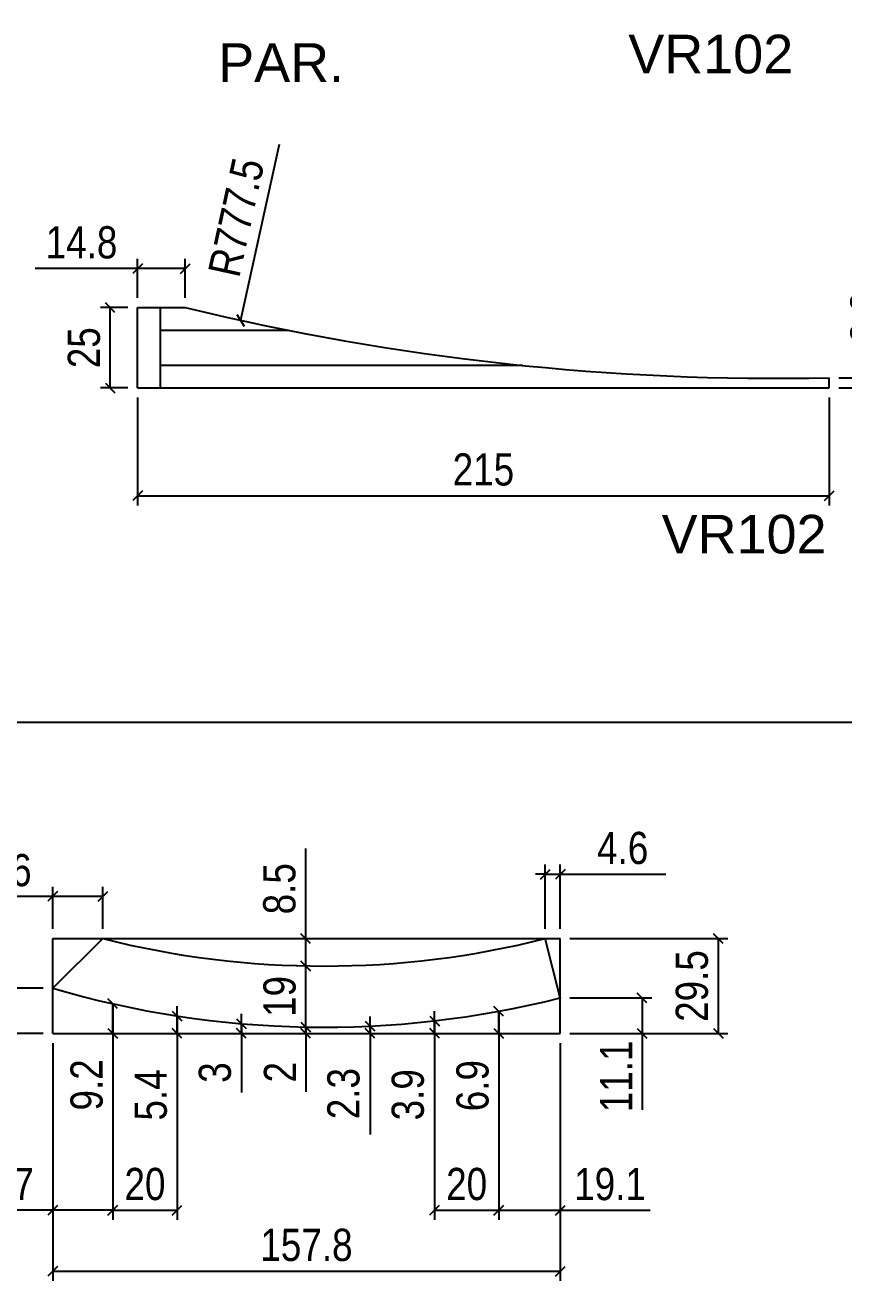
# Model space of a CAD drawing. Extents: x 2815 to 9069, y 548 to 5044.
# Drawn here: x 6633.2 to 6887.7, y 2185.6 to 2576.1 of the extents above; entities that cross this region are included whole.
import ezdxf

# ---------------------------------------------------------------- set-up
doc = ezdxf.new("R2010")
doc.units = 0
for name, color, linetype in [('5', 5, 'Continuous'), ('Cotas', 1, 'Continuous'), ('Painéis', 200, 'Continuous'), ('SARR_2.2x7', 40, 'Continuous')]:
    doc.layers.add(name, color=color, linetype=linetype)
doc.layers.add('Escoras', color=2, linetype='Continuous', lineweight=25)
doc.styles.add('COTA TECNICA-50', font='techl___.ttf', dxfattribs={"height": 10})
doc.styles.get("Standard").update_dxf_attribs({"font": 'arial.ttf'})
doc.dimstyles.new('COTA PAINEL-50', dxfattribs={"dimtxt": 10, "dimasz": 3, "dimexe": 3, "dimexo": 3, "dimgap": 3, "dimtad": 1, "dimdec": 1, "dimzin": 12, "dimdsep": 46, "dimtxsty": 'COTA TECNICA-50', "dimblk1": 'OBLIQUE', "dimblk2": 'OBLIQUE', "dimsah": 1, "dimcen": 0.9, "dimclrd": 4, "dimclre": 4, "dimclrt": 240, "dimadec": 1, "dimazin": 3, "dimtfac": 1, "dimtdec": 1, "dimtmove": 0, "dimatfit": 3, "dimfxl": 1, "dimtolj": 1, "dimtzin": 12, "dimarcsym": 0})

# ---------------------------------------------------------------- blocks, each defined once
blk = doc.blocks.new('_Oblique')
at = {"color": 0, "linetype": 'ByBlock', "lineweight": -2}
blk.add_line((-0.5, -0.5), (0.5, 0.5), dxfattribs=at)
blk = doc.blocks.new('*D456')
at = {"layer": 'Defpoints', "color": 0, "linetype": 'ByBlock', "transparency": 16777216}
for p in [(6641.74, 2262.54), (6799.5, 2262.54), (6799.5, 2188.59)]:
    blk.add_point(p, dxfattribs=at)
at = {"layer": 'Painéis', "color": 4, "linetype": 'ByBlock', "lineweight": -2, "transparency": 16777216}
for p, q in [((6641.74, 2259.54), (6641.74, 2185.59)), ((6799.5, 2259.54), (6799.5, 2185.59)), ((6641.74, 2188.59), (6799.5, 2188.59))]:
    blk.add_line(p, q, dxfattribs=at)
at = {"layer": 'Painéis', "color": 4, "linetype": 'ByBlock', "lineweight": -2, "transparency": 16777216, "xscale": 3, "yscale": 3, "zscale": 3, "rotation": 180}
blk.add_blockref('_Oblique', (6641.74, 2188.59), dxfattribs=at)
at = {"layer": 'Painéis', "color": 4, "linetype": 'ByBlock', "lineweight": -2, "transparency": 16777216, "xscale": 3, "yscale": 3, "zscale": 3}
blk.add_blockref('_Oblique', (6799.5, 2188.59), dxfattribs=at)
at = {"layer": 'Painéis', "color": 240, "linetype": 'ByBlock', "transparency": 16777216, "insert": (6720.62, 2196.72), "char_height": 10, "attachment_point": 5, "style": 'COTA TECNICA-50'}
blk.add_mtext('\\A1;157.8', dxfattribs=at)
blk = doc.blocks.new('*D312')
at = {"layer": 'Defpoints', "color": 0, "linetype": 'ByBlock', "transparency": 16777216}
for p in [(6799.5, 2292.02), (6799.5, 2262.54), (6848.63, 2262.54)]:
    blk.add_point(p, dxfattribs=at)
at = {"layer": 'Painéis', "color": 4, "linetype": 'ByBlock', "lineweight": -2, "transparency": 16777216}
for p, q in [((6802.5, 2292.02), (6851.63, 2292.02)), ((6848.63, 2292.02), (6848.63, 2262.54)), ((6802.5, 2262.54), (6851.63, 2262.54))]:
    blk.add_line(p, q, dxfattribs=at)
at = {"layer": 'Painéis', "color": 4, "linetype": 'ByBlock', "lineweight": -2, "transparency": 16777216, "xscale": 3, "yscale": 3, "zscale": 3}
for p, rotation in [((6848.63, 2292.02), 90), ((6848.63, 2262.54), 270)]:
    blk.add_blockref('_Oblique', p, dxfattribs=dict(at, rotation=rotation))
at = {"layer": 'Painéis', "color": 240, "linetype": 'ByBlock', "transparency": 16777216, "insert": (6840.49, 2277.28), "char_height": 10, "attachment_point": 5, "rotation": 90, "style": 'COTA TECNICA-50'}
blk.add_mtext('\\A1;29.5', dxfattribs=at)
blk = doc.blocks.new('*D313')
at = {"layer": 'Defpoints', "color": 0, "linetype": 'ByBlock', "transparency": 16777216}
for p in [(6641.74, 2276.59), (6627.33, 2262.54), (6641.74, 2262.54)]:
    blk.add_point(p, dxfattribs=at)
at = {"layer": 'Painéis', "color": 4, "linetype": 'ByBlock', "lineweight": -2, "transparency": 16777216}
for p, q in [((6638.74, 2276.59), (6624.33, 2276.59)), ((6627.33, 2276.59), (6627.33, 2262.54)), ((6638.74, 2262.54), (6624.33, 2262.54)), ((6627.33, 2262.54), (6627.33, 2234.72))]:
    blk.add_line(p, q, dxfattribs=at)
at = {"layer": 'Painéis', "color": 4, "linetype": 'ByBlock', "lineweight": -2, "transparency": 16777216, "xscale": 3, "yscale": 3, "zscale": 3}
for p, rotation in [((6627.33, 2276.59), 90), ((6627.33, 2262.54), 270)]:
    blk.add_blockref('_Oblique', p, dxfattribs=dict(at, rotation=rotation))
at = {"layer": 'Painéis', "color": 240, "linetype": 'ByBlock', "transparency": 16777216, "insert": (6619.26, 2247.13), "char_height": 10, "attachment_point": 5, "rotation": 90, "style": 'COTA TECNICA-50'}
blk.add_mtext('\\A1;14.1', dxfattribs=at)
blk = doc.blocks.new('*D314')
at = {"layer": 'Defpoints', "color": 0, "linetype": 'ByBlock', "transparency": 16777216}
for p in [(6799.5, 2273.6), (6799.5, 2262.54), (6824.95, 2262.54)]:
    blk.add_point(p, dxfattribs=at)
at = {"layer": 'Painéis', "color": 4, "linetype": 'ByBlock', "lineweight": -2, "transparency": 16777216}
for p, q in [((6802.5, 2273.6), (6827.95, 2273.6)), ((6824.95, 2273.6), (6824.95, 2262.54)), ((6802.5, 2262.54), (6827.95, 2262.54)), ((6824.95, 2262.54), (6824.95, 2238.82))]:
    blk.add_line(p, q, dxfattribs=at)
at = {"layer": 'Painéis', "color": 4, "linetype": 'ByBlock', "lineweight": -2, "transparency": 16777216, "xscale": 3, "yscale": 3, "zscale": 3}
for p, rotation in [((6824.95, 2273.6), 90), ((6824.95, 2262.54), 270)]:
    blk.add_blockref('_Oblique', p, dxfattribs=dict(at, rotation=rotation))
at = {"layer": 'Painéis', "color": 240, "linetype": 'ByBlock', "transparency": 16777216, "insert": (6816.89, 2249.18), "char_height": 10, "attachment_point": 5, "rotation": 90, "style": 'COTA TECNICA-50'}
blk.add_mtext('\\A1;11.1', dxfattribs=at)
blk = doc.blocks.new('*D315')
at = {"layer": 'Defpoints', "color": 0, "linetype": 'ByBlock', "transparency": 16777216}
for p in [(6641.74, 2305.15), (6641.74, 2292.02), (6657.36, 2292.02)]:
    blk.add_point(p, dxfattribs=at)
at = {"layer": 'Painéis', "color": 4, "linetype": 'ByBlock', "lineweight": -2, "transparency": 16777216}
for p, q in [((6641.74, 2295.02), (6641.74, 2308.15)), ((6657.36, 2295.02), (6657.36, 2308.15)), ((6641.74, 2305.15), (6609.3, 2305.15)), ((6657.36, 2305.15), (6641.74, 2305.15))]:
    blk.add_line(p, q, dxfattribs=at)
at = {"layer": 'Painéis', "color": 4, "linetype": 'ByBlock', "lineweight": -2, "transparency": 16777216, "xscale": 3, "yscale": 3, "zscale": 3, "rotation": 180}
blk.add_blockref('_Oblique', (6641.74, 2305.15), dxfattribs=at)
at = {"layer": 'Painéis', "color": 4, "linetype": 'ByBlock', "lineweight": -2, "transparency": 16777216, "xscale": 3, "yscale": 3, "zscale": 3}
blk.add_blockref('_Oblique', (6657.36, 2305.15), dxfattribs=at)
at = {"layer": 'Painéis', "color": 240, "linetype": 'ByBlock', "transparency": 16777216, "insert": (6624.02, 2313.26), "char_height": 10, "attachment_point": 5, "style": 'COTA TECNICA-50'}
blk.add_mtext('\\A1;15.6', dxfattribs=at)
blk = doc.blocks.new('*D316')
at = {"layer": 'Defpoints', "color": 0, "linetype": 'ByBlock', "transparency": 16777216}
for p in [(6799.5, 2312.04), (6794.85, 2292.02), (6799.5, 2292.02)]:
    blk.add_point(p, dxfattribs=at)
at = {"layer": 'Painéis', "color": 4, "linetype": 'ByBlock', "lineweight": -2, "transparency": 16777216}
for p, q in [((6794.85, 2312.04), (6791.85, 2312.04)), ((6794.85, 2295.02), (6794.85, 2315.04)), ((6794.85, 2312.04), (6799.5, 2312.04)), ((6799.5, 2295.02), (6799.5, 2315.04)), ((6799.5, 2312.04), (6832.36, 2312.04))]:
    blk.add_line(p, q, dxfattribs=at)
at = {"layer": 'Painéis', "color": 4, "linetype": 'ByBlock', "lineweight": -2, "transparency": 16777216, "xscale": 3, "yscale": 3, "zscale": 3}
blk.add_blockref('_Oblique', (6794.85, 2312.04), dxfattribs=at)
at = {"layer": 'Painéis', "color": 4, "linetype": 'ByBlock', "lineweight": -2, "transparency": 16777216, "xscale": 3, "yscale": 3, "zscale": 3, "rotation": 180}
blk.add_blockref('_Oblique', (6799.5, 2312.04), dxfattribs=at)
at = {"layer": 'Painéis', "color": 240, "linetype": 'ByBlock', "transparency": 16777216, "insert": (6818.93, 2320.14), "char_height": 10, "attachment_point": 5, "style": 'COTA TECNICA-50'}
blk.add_mtext('\\A1;4.6', dxfattribs=at)
blk = doc.blocks.new('*D317')
at = {"layer": 'Defpoints', "color": 0, "linetype": 'ByBlock', "transparency": 16777216}
for p in [(6641.74, 2262.54), (6660.42, 2262.54), (6641.74, 2207.55)]:
    blk.add_point(p, dxfattribs=at)
at = {"layer": 'Painéis', "color": 4, "linetype": 'ByBlock', "lineweight": -2, "transparency": 16777216}
for p, q in [((6641.74, 2259.54), (6641.74, 2204.55)), ((6660.42, 2259.54), (6660.42, 2204.55)), ((6641.74, 2207.55), (6610.71, 2207.55)), ((6660.42, 2207.55), (6641.74, 2207.55))]:
    blk.add_line(p, q, dxfattribs=at)
at = {"layer": 'Painéis', "color": 4, "linetype": 'ByBlock', "lineweight": -2, "transparency": 16777216, "xscale": 3, "yscale": 3, "zscale": 3, "rotation": 180}
blk.add_blockref('_Oblique', (6641.74, 2207.55), dxfattribs=at)
at = {"layer": 'Painéis', "color": 4, "linetype": 'ByBlock', "lineweight": -2, "transparency": 16777216, "xscale": 3, "yscale": 3, "zscale": 3}
blk.add_blockref('_Oblique', (6660.42, 2207.55), dxfattribs=at)
at = {"layer": 'Painéis', "color": 240, "linetype": 'ByBlock', "transparency": 16777216, "insert": (6624.72, 2215.64), "char_height": 10, "attachment_point": 5, "style": 'COTA TECNICA-50'}
blk.add_mtext('\\A1;18.7', dxfattribs=at)
blk = doc.blocks.new('*D318')
at = {"layer": 'Defpoints', "color": 0, "linetype": 'ByBlock', "transparency": 16777216}
for p in [(6660.42, 2262.54), (6680.42, 2262.54), (6680.42, 2207.55)]:
    blk.add_point(p, dxfattribs=at)
at = {"layer": 'Painéis', "color": 4, "linetype": 'ByBlock', "lineweight": -2, "transparency": 16777216}
for p, q in [((6660.42, 2259.54), (6660.42, 2204.55)), ((6680.42, 2259.54), (6680.42, 2204.55)), ((6660.42, 2207.55), (6680.42, 2207.55))]:
    blk.add_line(p, q, dxfattribs=at)
at = {"layer": 'Painéis', "color": 4, "linetype": 'ByBlock', "lineweight": -2, "transparency": 16777216, "xscale": 3, "yscale": 3, "zscale": 3, "rotation": 180}
blk.add_blockref('_Oblique', (6660.42, 2207.55), dxfattribs=at)
at = {"layer": 'Painéis', "color": 4, "linetype": 'ByBlock', "lineweight": -2, "transparency": 16777216, "xscale": 3, "yscale": 3, "zscale": 3}
blk.add_blockref('_Oblique', (6680.42, 2207.55), dxfattribs=at)
at = {"layer": 'Painéis', "color": 240, "linetype": 'ByBlock', "transparency": 16777216, "insert": (6670.42, 2215.65), "char_height": 10, "attachment_point": 5, "style": 'COTA TECNICA-50'}
blk.add_mtext('\\A1;20', dxfattribs=at)
blk = doc.blocks.new('*D319')
at = {"layer": 'Defpoints', "color": 0, "linetype": 'ByBlock', "transparency": 16777216}
for p in [(6780.42, 2262.54), (6799.5, 2262.54), (6799.5, 2207.55)]:
    blk.add_point(p, dxfattribs=at)
at = {"layer": 'Painéis', "color": 4, "linetype": 'ByBlock', "lineweight": -2, "transparency": 16777216}
for p, q in [((6780.42, 2259.54), (6780.42, 2204.55)), ((6799.5, 2259.54), (6799.5, 2204.55)), ((6780.42, 2207.55), (6799.5, 2207.55)), ((6799.5, 2207.55), (6827.52, 2207.55))]:
    blk.add_line(p, q, dxfattribs=at)
at = {"layer": 'Painéis', "color": 4, "linetype": 'ByBlock', "lineweight": -2, "transparency": 16777216, "xscale": 3, "yscale": 3, "zscale": 3, "rotation": 180}
blk.add_blockref('_Oblique', (6780.42, 2207.55), dxfattribs=at)
at = {"layer": 'Painéis', "color": 4, "linetype": 'ByBlock', "lineweight": -2, "transparency": 16777216, "xscale": 3, "yscale": 3, "zscale": 3}
blk.add_blockref('_Oblique', (6799.5, 2207.55), dxfattribs=at)
at = {"layer": 'Painéis', "color": 240, "linetype": 'ByBlock', "transparency": 16777216, "insert": (6815.01, 2215.64), "char_height": 10, "attachment_point": 5, "style": 'COTA TECNICA-50'}
blk.add_mtext('\\A1;19.1', dxfattribs=at)
blk = doc.blocks.new('*D320')
at = {"layer": 'Defpoints', "color": 0, "linetype": 'ByBlock', "transparency": 16777216}
for p in [(6760.42, 2262.54), (6780.42, 2262.54), (6780.42, 2207.55)]:
    blk.add_point(p, dxfattribs=at)
at = {"layer": 'Painéis', "color": 4, "linetype": 'ByBlock', "lineweight": -2, "transparency": 16777216}
for p, q in [((6760.42, 2259.54), (6760.42, 2204.55)), ((6780.42, 2259.54), (6780.42, 2204.55)), ((6760.42, 2207.55), (6780.42, 2207.55))]:
    blk.add_line(p, q, dxfattribs=at)
at = {"layer": 'Painéis', "color": 4, "linetype": 'ByBlock', "lineweight": -2, "transparency": 16777216, "xscale": 3, "yscale": 3, "zscale": 3, "rotation": 180}
blk.add_blockref('_Oblique', (6760.42, 2207.55), dxfattribs=at)
at = {"layer": 'Painéis', "color": 4, "linetype": 'ByBlock', "lineweight": -2, "transparency": 16777216, "xscale": 3, "yscale": 3, "zscale": 3}
blk.add_blockref('_Oblique', (6780.42, 2207.55), dxfattribs=at)
at = {"layer": 'Painéis', "color": 240, "linetype": 'ByBlock', "transparency": 16777216, "insert": (6770.42, 2215.65), "char_height": 10, "attachment_point": 5, "style": 'COTA TECNICA-50'}
blk.add_mtext('\\A1;20', dxfattribs=at)
blk = doc.blocks.new('*D321')
at = {"layer": 'Defpoints', "color": 0, "linetype": 'ByBlock', "transparency": 16777216}
for p in [(6660.42, 2271.76), (6660.42, 2262.54), (6660.42, 2262.54)]:
    blk.add_point(p, dxfattribs=at)
at = {"layer": 'Painéis', "color": 4, "linetype": 'ByBlock', "lineweight": -2, "transparency": 16777216}
for p, q in [((6660.42, 2271.76), (6660.42, 2262.54)), ((6663.42, 2271.76), (6663.42, 2271.76)), ((6660.42, 2262.54), (6660.42, 2233.52)), ((6663.42, 2262.54), (6663.42, 2262.54))]:
    blk.add_line(p, q, dxfattribs=at)
at = {"layer": 'Painéis', "color": 4, "linetype": 'ByBlock', "lineweight": -2, "transparency": 16777216, "xscale": 3, "yscale": 3, "zscale": 3}
for p, rotation in [((6660.42, 2271.76), 90), ((6660.42, 2262.54), 270)]:
    blk.add_blockref('_Oblique', p, dxfattribs=dict(at, rotation=rotation))
at = {"layer": 'Painéis', "color": 240, "linetype": 'ByBlock', "transparency": 16777216, "insert": (6652.33, 2246.53), "char_height": 10, "attachment_point": 5, "rotation": 90, "style": 'COTA TECNICA-50'}
blk.add_mtext('\\A1;9.2', dxfattribs=at)
blk = doc.blocks.new('*D322')
at = {"layer": 'Defpoints', "color": 0, "linetype": 'ByBlock', "transparency": 16777216}
for p in [(6680.42, 2267.98), (6680.39, 2262.54), (6680.42, 2262.54)]:
    blk.add_point(p, dxfattribs=at)
at = {"layer": 'Painéis', "color": 4, "linetype": 'ByBlock', "lineweight": -2, "transparency": 16777216}
for p, q in [((6680.39, 2267.98), (6680.39, 2270.98)), ((6677.42, 2267.98), (6677.39, 2267.98)), ((6680.39, 2267.98), (6680.39, 2262.54)), ((6677.42, 2262.54), (6677.39, 2262.54)), ((6680.39, 2262.54), (6680.39, 2230.28))]:
    blk.add_line(p, q, dxfattribs=at)
at = {"layer": 'Painéis', "color": 4, "linetype": 'ByBlock', "lineweight": -2, "transparency": 16777216, "xscale": 3, "yscale": 3, "zscale": 3}
for p, rotation in [((6680.39, 2267.98), 270), ((6680.39, 2262.54), 90)]:
    blk.add_blockref('_Oblique', p, dxfattribs=dict(at, rotation=rotation))
at = {"layer": 'Painéis', "color": 240, "linetype": 'ByBlock', "transparency": 16777216, "insert": (6672.28, 2243.41), "char_height": 10, "attachment_point": 5, "rotation": 90, "style": 'COTA TECNICA-50'}
blk.add_mtext('\\A1;5.4', dxfattribs=at)
blk = doc.blocks.new('*D323')
at = {"layer": 'Defpoints', "color": 0, "linetype": 'ByBlock', "transparency": 16777216}
for p in [(6700.42, 2265.59), (6700.42, 2262.54), (6700.42, 2262.54)]:
    blk.add_point(p, dxfattribs=at)
at = {"layer": 'Painéis', "color": 4, "linetype": 'ByBlock', "lineweight": -2, "transparency": 16777216}
for p, q in [((6700.42, 2265.59), (6700.42, 2268.59)), ((6700.42, 2265.59), (6700.42, 2262.54)), ((6703.42, 2265.59), (6703.42, 2265.59)), ((6700.42, 2262.54), (6700.42, 2244.21)), ((6703.42, 2262.54), (6703.42, 2262.54))]:
    blk.add_line(p, q, dxfattribs=at)
at = {"layer": 'Painéis', "color": 4, "linetype": 'ByBlock', "lineweight": -2, "transparency": 16777216, "xscale": 3, "yscale": 3, "zscale": 3}
for p, rotation in [((6700.42, 2265.59), 270), ((6700.42, 2262.54), 90)]:
    blk.add_blockref('_Oblique', p, dxfattribs=dict(at, rotation=rotation))
at = {"layer": 'Painéis', "color": 240, "linetype": 'ByBlock', "transparency": 16777216, "insert": (6692.2, 2250.37), "char_height": 10, "attachment_point": 5, "rotation": 90, "style": 'COTA TECNICA-50'}
blk.add_mtext('\\A1;3', dxfattribs=at)
blk = doc.blocks.new('*D324')
at = {"layer": 'Defpoints', "color": 0, "linetype": 'ByBlock', "transparency": 16777216}
for p in [(6720.39, 2262.54), (6720.42, 2264.54), (6720.42, 2262.54)]:
    blk.add_point(p, dxfattribs=at)
at = {"layer": 'Painéis', "color": 4, "linetype": 'ByBlock', "lineweight": -2, "transparency": 16777216}
for p, q in [((6720.39, 2264.54), (6720.39, 2267.54)), ((6717.42, 2264.54), (6717.39, 2264.54)), ((6717.42, 2262.54), (6717.39, 2262.54)), ((6720.39, 2264.54), (6720.39, 2262.54)), ((6720.39, 2262.54), (6720.39, 2244.43))]:
    blk.add_line(p, q, dxfattribs=at)
at = {"layer": 'Painéis', "color": 4, "linetype": 'ByBlock', "lineweight": -2, "transparency": 16777216, "xscale": 3, "yscale": 3, "zscale": 3}
for p, rotation in [((6720.39, 2264.54), 270), ((6720.39, 2262.54), 90)]:
    blk.add_blockref('_Oblique', p, dxfattribs=dict(at, rotation=rotation))
at = {"layer": 'Painéis', "color": 240, "linetype": 'ByBlock', "transparency": 16777216, "insert": (6712.39, 2250.48), "char_height": 10, "attachment_point": 5, "rotation": 90, "style": 'COTA TECNICA-50'}
blk.add_mtext('\\A1;2', dxfattribs=at)
blk = doc.blocks.new('*D325')
at = {"layer": 'Defpoints', "color": 0, "linetype": 'ByBlock', "transparency": 16777216}
for p in [(6740.42, 2264.83), (6740.39, 2262.54), (6740.42, 2262.54)]:
    blk.add_point(p, dxfattribs=at)
at = {"layer": 'Painéis', "color": 4, "linetype": 'ByBlock', "lineweight": -2, "transparency": 16777216}
for p, q in [((6737.42, 2264.83), (6737.39, 2264.83)), ((6740.39, 2264.83), (6740.39, 2267.83)), ((6740.39, 2264.83), (6740.39, 2262.54)), ((6737.42, 2262.54), (6737.39, 2262.54)), ((6740.39, 2262.54), (6740.39, 2231.11))]:
    blk.add_line(p, q, dxfattribs=at)
at = {"layer": 'Painéis', "color": 4, "linetype": 'ByBlock', "lineweight": -2, "transparency": 16777216, "xscale": 3, "yscale": 3, "zscale": 3}
for p, rotation in [((6740.39, 2264.83), 270), ((6740.39, 2262.54), 90)]:
    blk.add_blockref('_Oblique', p, dxfattribs=dict(at, rotation=rotation))
at = {"layer": 'Painéis', "color": 240, "linetype": 'ByBlock', "transparency": 16777216, "insert": (6732.17, 2243.82), "char_height": 10, "attachment_point": 5, "rotation": 90, "style": 'COTA TECNICA-50'}
blk.add_mtext('\\A1;2.3', dxfattribs=at)
blk = doc.blocks.new('*D326')
at = {"layer": 'Defpoints', "color": 0, "linetype": 'ByBlock', "transparency": 16777216}
for p in [(6760.42, 2266.45), (6760.42, 2262.54), (6760.43, 2262.54)]:
    blk.add_point(p, dxfattribs=at)
at = {"layer": 'Painéis', "color": 4, "linetype": 'ByBlock', "lineweight": -2, "transparency": 16777216}
for p, q in [((6760.43, 2266.45), (6760.43, 2269.45)), ((6760.43, 2266.45), (6760.43, 2262.54)), ((6763.42, 2266.45), (6763.43, 2266.45)), ((6760.43, 2262.54), (6760.43, 2230.41)), ((6763.42, 2262.54), (6763.43, 2262.54))]:
    blk.add_line(p, q, dxfattribs=at)
at = {"layer": 'Painéis', "color": 4, "linetype": 'ByBlock', "lineweight": -2, "transparency": 16777216, "xscale": 3, "yscale": 3, "zscale": 3}
for p, rotation in [((6760.43, 2266.45), 270), ((6760.43, 2262.54), 90)]:
    blk.add_blockref('_Oblique', p, dxfattribs=dict(at, rotation=rotation))
at = {"layer": 'Painéis', "color": 240, "linetype": 'ByBlock', "transparency": 16777216, "insert": (6752.18, 2243.47), "char_height": 10, "attachment_point": 5, "rotation": 90, "style": 'COTA TECNICA-50'}
blk.add_mtext('\\A1;3.9', dxfattribs=at)
blk = doc.blocks.new('*D327')
at = {"layer": 'Defpoints', "color": 0, "linetype": 'ByBlock', "transparency": 16777216}
for p in [(6780.42, 2269.44), (6780.42, 2262.54), (6780.42, 2262.54)]:
    blk.add_point(p, dxfattribs=at)
at = {"layer": 'Painéis', "color": 4, "linetype": 'ByBlock', "lineweight": -2, "transparency": 16777216}
for p, q in [((6780.42, 2269.44), (6780.42, 2262.54)), ((6783.42, 2269.44), (6783.42, 2269.44)), ((6780.42, 2262.54), (6780.42, 2233.06)), ((6783.42, 2262.54), (6783.42, 2262.54))]:
    blk.add_line(p, q, dxfattribs=at)
at = {"layer": 'Painéis', "color": 4, "linetype": 'ByBlock', "lineweight": -2, "transparency": 16777216, "xscale": 3, "yscale": 3, "zscale": 3}
for p, rotation in [((6780.42, 2269.44), 90), ((6780.42, 2262.54), 270)]:
    blk.add_blockref('_Oblique', p, dxfattribs=dict(at, rotation=rotation))
at = {"layer": 'Painéis', "color": 240, "linetype": 'ByBlock', "transparency": 16777216, "insert": (6772.29, 2246.3), "char_height": 10, "attachment_point": 5, "rotation": 90, "style": 'COTA TECNICA-50'}
blk.add_mtext('\\A1;6.9', dxfattribs=at)
blk = doc.blocks.new('*D329')
at = {"layer": 'Defpoints', "color": 0, "linetype": 'ByBlock', "transparency": 16777216}
for p in [(6720.39, 2283.54), (6720.78, 2283.54), (6720.42, 2264.54)]:
    blk.add_point(p, dxfattribs=at)
at = {"layer": 'Painéis', "color": 4, "linetype": 'ByBlock', "lineweight": -2, "transparency": 16777216}
for p, q in [((6717.78, 2283.54), (6717.39, 2283.54)), ((6720.39, 2264.54), (6720.39, 2283.54)), ((6717.42, 2264.54), (6717.39, 2264.54))]:
    blk.add_line(p, q, dxfattribs=at)
at = {"layer": 'Painéis', "color": 4, "linetype": 'ByBlock', "lineweight": -2, "transparency": 16777216, "xscale": 3, "yscale": 3, "zscale": 3}
for p, rotation in [((6720.39, 2283.54), 90), ((6720.39, 2264.54), 270)]:
    blk.add_blockref('_Oblique', p, dxfattribs=dict(at, rotation=rotation))
at = {"layer": 'Painéis', "color": 240, "linetype": 'ByBlock', "transparency": 16777216, "insert": (6712.31, 2274.04), "char_height": 10, "attachment_point": 5, "rotation": 90, "style": 'COTA TECNICA-50'}
blk.add_mtext('\\A1;19', dxfattribs=at)
blk = doc.blocks.new('*D330')
at = {"layer": 'Defpoints', "color": 0, "linetype": 'ByBlock', "transparency": 16777216}
for p in [(6720.39, 2292.02), (6720.39, 2292.02), (6720.39, 2283.54)]:
    blk.add_point(p, dxfattribs=at)
at = {"layer": 'Painéis', "color": 4, "linetype": 'ByBlock', "lineweight": -2, "transparency": 16777216}
for p, q in [((6720.39, 2292.02), (6720.39, 2320.03)), ((6720.39, 2283.54), (6720.39, 2292.02)), ((6723.39, 2292.02), (6723.39, 2292.02)), ((6723.39, 2283.54), (6723.39, 2283.54))]:
    blk.add_line(p, q, dxfattribs=at)
at = {"layer": 'Painéis', "color": 4, "linetype": 'ByBlock', "lineweight": -2, "transparency": 16777216, "xscale": 3, "yscale": 3, "zscale": 3}
for p, rotation in [((6720.39, 2292.02), 90), ((6720.39, 2283.54), 270)]:
    blk.add_blockref('_Oblique', p, dxfattribs=dict(at, rotation=rotation))
at = {"layer": 'Painéis', "color": 240, "linetype": 'ByBlock', "transparency": 16777216, "insert": (6712.25, 2307.53), "char_height": 10, "attachment_point": 5, "rotation": 90, "style": 'COTA TECNICA-50'}
blk.add_mtext('\\A1;8.5', dxfattribs=at)
blk = doc.blocks.new('*D162')
at = {"layer": 'Cotas', "color": 4, "linetype": 'ByBlock', "lineweight": -2, "transparency": 16777216}
for p, q in [((6668.13, 2460.26), (6668.13, 2426.74)), ((6883.13, 2460.26), (6883.13, 2426.74)), ((6668.13, 2429.74), (6883.13, 2429.74))]:
    blk.add_line(p, q, dxfattribs=at)
at = {"layer": 'Defpoints', "color": 0, "linetype": 'ByBlock', "transparency": 16777216}
for p in [(6668.13, 2463.26), (6883.13, 2463.26), (6883.13, 2429.74)]:
    blk.add_point(p, dxfattribs=at)
at = {"layer": 'Cotas', "color": 4, "linetype": 'ByBlock', "lineweight": -2, "transparency": 16777216, "xscale": 3, "yscale": 3, "zscale": 3, "rotation": 180}
blk.add_blockref('_Oblique', (6668.13, 2429.74), dxfattribs=at)
at = {"layer": 'Cotas', "color": 4, "linetype": 'ByBlock', "lineweight": -2, "transparency": 16777216, "xscale": 3, "yscale": 3, "zscale": 3}
blk.add_blockref('_Oblique', (6883.13, 2429.74), dxfattribs=at)
at = {"layer": 'Cotas', "color": 240, "linetype": 'ByBlock', "transparency": 16777216, "insert": (6775.63, 2437.85), "char_height": 10, "attachment_point": 5, "style": 'COTA TECNICA-50'}
blk.add_mtext('\\A1;215', dxfattribs=at)
blk = doc.blocks.new('*D163')
at = {"layer": 'Cotas', "color": 4, "linetype": 'ByBlock', "lineweight": -2, "transparency": 16777216}
for p, q in [((6665.13, 2488.26), (6656.6, 2488.26)), ((6659.6, 2463.26), (6659.6, 2488.26)), ((6665.13, 2463.26), (6656.6, 2463.26))]:
    blk.add_line(p, q, dxfattribs=at)
at = {"layer": 'Defpoints', "color": 0, "linetype": 'ByBlock', "transparency": 16777216}
for p in [(6659.6, 2488.26), (6668.13, 2488.26), (6668.13, 2463.26)]:
    blk.add_point(p, dxfattribs=at)
at = {"layer": 'Cotas', "color": 4, "linetype": 'ByBlock', "lineweight": -2, "transparency": 16777216, "xscale": 3, "yscale": 3, "zscale": 3}
for p, rotation in [((6659.6, 2488.26), 90), ((6659.6, 2463.26), 270)]:
    blk.add_blockref('_Oblique', p, dxfattribs=dict(at, rotation=rotation))
at = {"layer": 'Cotas', "color": 240, "linetype": 'ByBlock', "transparency": 16777216, "insert": (6651.49, 2475.76), "char_height": 10, "attachment_point": 5, "rotation": 90, "style": 'COTA TECNICA-50'}
blk.add_mtext('\\A1;25', dxfattribs=at)
blk = doc.blocks.new('*D164')
at = {"layer": 'Cotas', "color": 4, "linetype": 'ByBlock', "lineweight": -2, "transparency": 16777216}
for p, q in [((6668.13, 2491.26), (6668.13, 2503.37)), ((6682.96, 2491.26), (6682.96, 2503.37)), ((6668.13, 2500.37), (6636.25, 2500.37)), ((6682.96, 2500.37), (6668.13, 2500.37))]:
    blk.add_line(p, q, dxfattribs=at)
at = {"layer": 'Defpoints', "color": 0, "linetype": 'ByBlock', "transparency": 16777216}
for p in [(6682.96, 2500.37), (6668.13, 2488.26), (6682.96, 2488.26)]:
    blk.add_point(p, dxfattribs=at)
at = {"layer": 'Cotas', "color": 4, "linetype": 'ByBlock', "lineweight": -2, "transparency": 16777216, "xscale": 3, "yscale": 3, "zscale": 3, "rotation": 180}
blk.add_blockref('_Oblique', (6668.13, 2500.37), dxfattribs=at)
at = {"layer": 'Cotas', "color": 4, "linetype": 'ByBlock', "lineweight": -2, "transparency": 16777216, "xscale": 3, "yscale": 3, "zscale": 3}
blk.add_blockref('_Oblique', (6682.96, 2500.37), dxfattribs=at)
at = {"layer": 'Cotas', "color": 240, "linetype": 'ByBlock', "transparency": 16777216, "insert": (6650.69, 2508.47), "char_height": 10, "attachment_point": 5, "style": 'COTA TECNICA-50'}
blk.add_mtext('\\A1;14.8', dxfattribs=at)
blk = doc.blocks.new('*D165')
at = {"layer": 'Cotas', "color": 4, "linetype": 'ByBlock', "lineweight": -2, "transparency": 16777216}
for p, q in [((6902.99, 2466.43), (6902.99, 2497.98)), ((6886.13, 2466.43), (6905.99, 2466.43)), ((6902.99, 2463.26), (6902.99, 2466.43)), ((6886.13, 2463.26), (6905.99, 2463.26)), ((6902.99, 2463.26), (6902.99, 2460.26))]:
    blk.add_line(p, q, dxfattribs=at)
at = {"layer": 'Defpoints', "color": 0, "linetype": 'ByBlock', "transparency": 16777216}
for p in [(6883.13, 2466.43), (6902.99, 2466.43), (6883.13, 2463.26)]:
    blk.add_point(p, dxfattribs=at)
at = {"layer": 'Cotas', "color": 4, "linetype": 'ByBlock', "lineweight": -2, "transparency": 16777216, "xscale": 3, "yscale": 3, "zscale": 3}
for p, rotation in [((6902.99, 2466.43), 270), ((6902.99, 2463.26), 90)]:
    blk.add_blockref('_Oblique', p, dxfattribs=dict(at, rotation=rotation))
at = {"layer": 'Cotas', "color": 240, "linetype": 'ByBlock', "transparency": 16777216, "insert": (6894.77, 2485.21), "char_height": 10, "attachment_point": 5, "rotation": 90, "style": 'COTA TECNICA-50'}
blk.add_mtext('\\A1;3.2', dxfattribs=at)
blk = doc.blocks.new('*D166')
at = {"layer": 'Defpoints', "color": 0, "linetype": 'ByBlock', "transparency": 16777216}
for p in [(6866.61, 3243.72), (6700.1, 2484.3)]:
    blk.add_point(p, dxfattribs=at)
at = {"layer": 'Escoras', "color": 4, "linetype": 'ByBlock', "lineweight": -2, "transparency": 16777216}
blk.add_line((6712.09, 2538.98), (6700.1, 2484.3), dxfattribs=at)
at = {"layer": 'Escoras', "color": 4, "linetype": 'ByBlock', "lineweight": -2, "transparency": 16777216, "xscale": 3, "yscale": 3, "zscale": 3, "rotation": 257.6337825742483}
blk.add_blockref('_Oblique', (6700.1, 2484.3), dxfattribs=at)
at = {"layer": 'Escoras', "color": 240, "linetype": 'ByBlock', "transparency": 16777216, "insert": (6698.82, 2516.3), "char_height": 10, "attachment_point": 5, "rotation": 77.6338, "style": 'COTA TECNICA-50'}
blk.add_mtext('\\A1;R777.5', dxfattribs=at)

msp = doc.modelspace()

# ---------------------------------------------------------------- linework, layer by layer
at = {"linetype": 'Continuous'}
for p, q in [((6657.36, 2292.02), (6641.74, 2276.59)), ((6799.5, 2273.6), (6794.85, 2292.02))]:
    msp.add_line(p, q, dxfattribs=at)
for radius, start in [(281, 255.8391), (300, 253.6672)]:
    msp.add_arc((6726.1, 2564.48), radius, start, 284.1609, dxfattribs=at)
at = {"layer": 'Escoras', "linetype": 'ByBlock'}
msp.add_line((6073.99, 2359.36), (7443.99, 2359.36), dxfattribs=at)
at = {"layer": 'Painéis', "linetype": 'Continuous'}
for p, q in [((6668.13, 2463.26), (6668.13, 2488.26)), ((6668.13, 2488.26), (6682.96, 2488.26)), ((6883.13, 2463.26), (6883.13, 2466.43)), ((6668.13, 2463.26), (6883.13, 2463.26))]:
    msp.add_line(p, q, dxfattribs=at)
at = {"layer": 'Painéis', "linetype": 'ByBlock'}
for p, q in [((6641.74, 2292.02), (6799.5, 2292.02)), ((6641.74, 2262.54), (6641.74, 2292.02)), ((6799.5, 2262.54), (6799.5, 2292.02)), ((6660.42, 2262.54), (6660.42, 2271.76)), ((6780.42, 2262.54), (6780.42, 2269.44)), ((6680.42, 2262.54), (6680.42, 2267.98)), ((6700.42, 2262.54), (6700.42, 2265.59)), ((6740.42, 2262.54), (6740.42, 2264.83)), ((6760.42, 2262.54), (6760.42, 2266.45)), ((6641.74, 2262.54), (6799.5, 2262.54)), ((6720.42, 2262.54), (6720.42, 2264.54))]:
    msp.add_line(p, q, dxfattribs=at)
at = {"layer": 'Painéis', "linetype": 'Continuous'}
msp.add_arc((6866.61, 3243.72), 777.47, 256.33721, 271.21782, dxfattribs=at)
at = {"layer": 'Painéis', "linetype": 'ByBlock'}
msp.add_point((6799.5, 2273.6), dxfattribs=at)
at = {"layer": 'SARR_2.2x7', "linetype": 'Continuous'}
for p, q in [((6675.13, 2488.26), (6675.13, 2463.26)), ((6675.13, 2481.26), (6714.72, 2481.26)), ((6787.84, 2470.26), (6675.13, 2470.26))]:
    msp.add_line(p, q, dxfattribs=at)

# ---------------------------------------------------------------- texts
at = {"layer": '5', "linetype": 'Continuous'}
for s, p in [('PAR.', (6693.19, 2558.44)), ('VR102', (6820.69, 2561.09)), ('VR102', (6831.04, 2411.79))]:
    msp.add_text(s, height=12, rotation=360, dxfattribs=at).set_placement(p)

# ---------------------------------------------------------------- dimensions: what is measured, and where the dimension line sits
at = {"layer": 'Cotas', "linetype": 'ByBlock'}
dim = msp.add_linear_dim(base=(6682.96, 2500.37), p1=(6668.13, 2488.26), p2=(6682.96, 2488.26), dimstyle='COTA PAINEL-50', override={"dimarcsym": 1}, dxfattribs=at)
dim.commit()
dim.dimension.update_dxf_attribs({"geometry": '*D164', "text_midpoint": (6650.69, 2500.37), "dimtype": 160})
for base, p1, p2, picture, middle in [((6902.99, 2466.43), (6883.13, 2463.26), (6883.13, 2466.43), '*D165', (6894.77, 2485.21)), ((6659.6, 2488.26), (6668.13, 2463.26), (6668.13, 2488.26), '*D163', (6651.49, 2475.76))]:
    dim = msp.add_linear_dim(base=base, p1=p1, p2=p2, angle=90, dimstyle='COTA PAINEL-50', override={"dimarcsym": 1}, dxfattribs=at)
    dim.commit()
    dim.dimension.update_dxf_attribs({"geometry": picture, "text_midpoint": middle})
dim = msp.add_linear_dim(base=(6883.13, 2429.74), p1=(6668.13, 2463.26), p2=(6883.13, 2463.26), dimstyle='COTA PAINEL-50', override={"dimarcsym": 1}, dxfattribs=at)
dim.commit()
dim.dimension.update_dxf_attribs({"geometry": '*D162', "text_midpoint": (6775.63, 2437.85)})
at = {"layer": 'Escoras', "linetype": 'ByBlock'}
dim = msp.add_radius_dim(center=(6866.61, 3243.72), mpoint=(6700.1, 2484.3), dimstyle='COTA PAINEL-50', override={"dimarcsym": 1}, dxfattribs=at)
dim.commit()
dim.dimension.update_dxf_attribs({"geometry": '*D166', "text_midpoint": (6706.74, 2514.57), "dimtype": 164})
at = {"layer": 'Painéis', "linetype": 'ByBlock'}
for base, p1, p2, picture, middle in [((6799.4984, 2312.0391), (6794.8501, 2292.0238), (6799.4984, 2292.0238), '*D316', (6818.9297, 2320.1415)), ((6641.74, 2305.15), (6657.36, 2292.02), (6641.74, 2292.02), '*D315', (6624.02, 2313.26)), ((6641.74, 2207.55), (6660.42, 2262.54), (6641.74, 2262.54), '*D317', (6624.72, 2215.64)), ((6799.5, 2188.59), (6641.74, 2262.54), (6799.5, 2262.54), '*D456', (6720.62, 2196.72)), ((6799.5, 2207.55), (6780.42, 2262.54), (6799.5, 2262.54), '*D319', (6815.01, 2215.64))]:
    dim = msp.add_linear_dim(base=base, p1=p1, p2=p2, dimstyle='COTA PAINEL-50', override={"dimarcsym": 1}, dxfattribs=at)
    dim.commit()
    dim.dimension.update_dxf_attribs({"geometry": picture, "text_midpoint": middle})
for base, p1, p2, picture, middle in [((6720.39, 2292.02), (6720.39, 2283.54), (6720.39, 2292.02), '*D330', (6712.25, 2307.53)), ((6720.39, 2283.54), (6720.42, 2264.54), (6720.78, 2283.54), '*D329', (6712.31, 2274.04)), ((6627.3289, 2262.5388), (6641.7395, 2276.5916), (6641.7395, 2262.5388), '*D313', (6619.2558, 2247.1309)), ((6660.42, 2262.54), (6660.42, 2271.76), (6660.42, 2262.54), '*D321', (6652.33, 2246.53)), ((6824.95, 2262.54), (6799.5, 2273.6), (6799.5, 2262.54), '*D314', (6816.89, 2249.18)), ((6680.39, 2262.54), (6680.42, 2267.98), (6680.42, 2262.54), '*D322', (6672.28, 2243.41)), ((6760.43, 2262.54), (6760.42, 2266.45), (6760.42, 2262.54), '*D326', (6752.18, 2243.47)), ((6780.42, 2262.54), (6780.42, 2269.44), (6780.42, 2262.54), '*D327', (6772.29, 2246.3)), ((6700.4189, 2262.5388), (6700.4189, 2265.5865), (6700.4189, 2262.5388), '*D323', (6692.1996, 2250.3736)), ((6720.39, 2262.54), (6720.42, 2264.54), (6720.42, 2262.54), '*D324', (6712.39, 2250.48)), ((6740.39, 2262.54), (6740.42, 2264.83), (6740.42, 2262.54), '*D325', (6732.17, 2243.82))]:
    dim = msp.add_linear_dim(base=base, p1=p1, p2=p2, angle=90, dimstyle='COTA PAINEL-50', override={"dimarcsym": 1}, dxfattribs=at)
    dim.commit()
    dim.dimension.update_dxf_attribs({"geometry": picture, "text_midpoint": middle})
dim = msp.add_linear_dim(base=(6848.63, 2262.54), p1=(6799.5, 2292.02), p2=(6799.5, 2262.54), angle=90, dimstyle='COTA PAINEL-50', override={"dimarcsym": 1}, dxfattribs=at)
dim.commit()
dim.dimension.update_dxf_attribs({"geometry": '*D312', "text_midpoint": (6848.63, 2277.28), "dimtype": 160})
for base, p1, p2, picture, middle in [((6680.42, 2207.55), (6660.42, 2262.54), (6680.42, 2262.54), '*D318', (6670.42, 2207.55)), ((6780.42, 2207.55), (6760.42, 2262.54), (6780.42, 2262.54), '*D320', (6770.42, 2207.55))]:
    dim = msp.add_linear_dim(base=base, p1=p1, p2=p2, dimstyle='COTA PAINEL-50', override={"dimarcsym": 1}, dxfattribs=at)
    dim.commit()
    dim.dimension.update_dxf_attribs({"geometry": picture, "text_midpoint": middle, "dimtype": 160})

doc.saveas('drawing.dxf')
